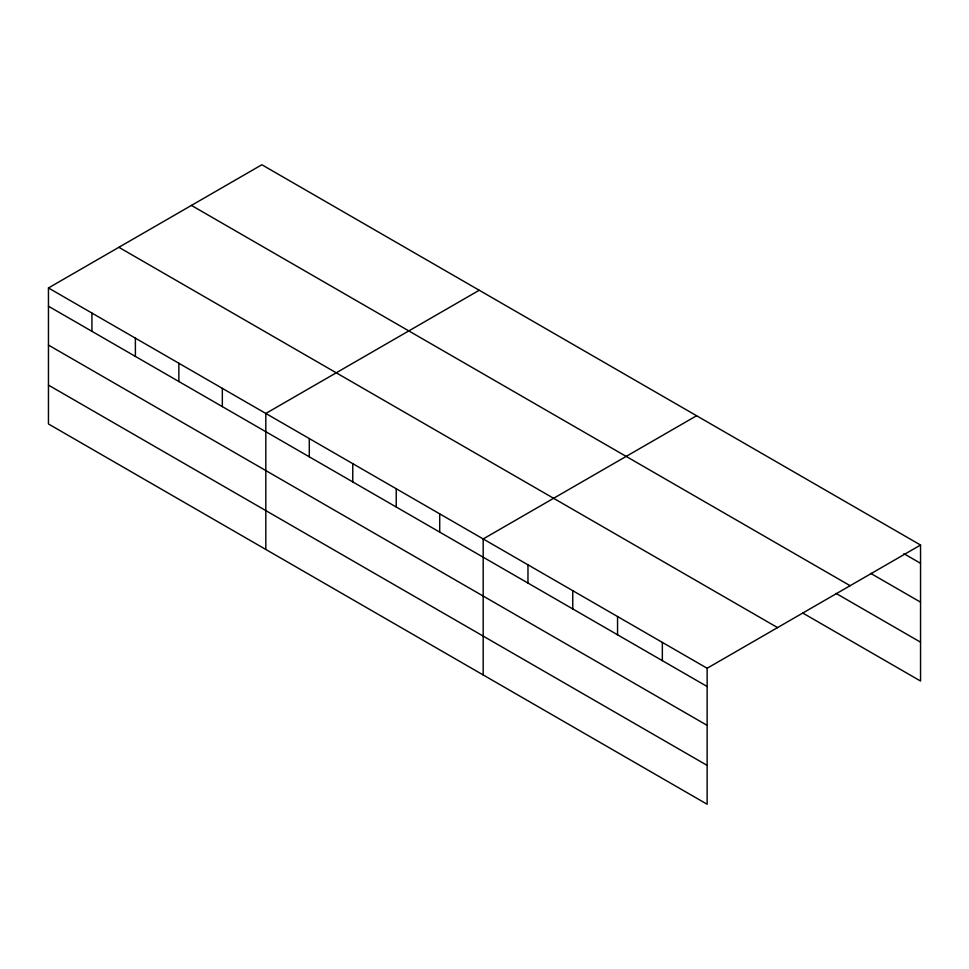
<?xml version="1.0" encoding="UTF-8"?>
<svg xmlns="http://www.w3.org/2000/svg" width="969" height="969" viewBox="0 0 969 969"><rect width="100%" height="100%" fill="white"/><g stroke="black" fill="none" stroke-linecap="round" stroke-linejoin="round"><path stroke-width="1.45" d="M707.14 725.357L707.14 668.259L48.45 287.963L48.45 423.962L707.14 804.246L707.14 725.357L48.45 345.073M802.816 613.062L920.55 681.037L920.55 545.038L261.86 164.754L48.45 287.963M479.231 290.252L265.821 413.46L265.821 549.459M696.602 415.737L483.18 538.958L483.18 674.945M707.14 668.259L920.55 545.038M903.907 553.687L920.55 563.292M870.634 573.333L920.55 602.149M191.438 205.416L850.128 585.7M836.09 593.416L920.55 642.181M118.872 247.301L777.562 627.597M48.45 306.216L707.14 686.512M48.45 385.105L707.14 765.389M662.348 642.399L662.348 660.652M617.556 616.538L617.556 634.792M572.764 590.678L572.764 608.932M527.972 564.818L527.972 583.072M439.708 513.861L439.708 532.114M396.236 488.764L396.236 507.017M352.764 463.654L352.764 481.908M309.293 438.557L309.293 456.811M222.337 388.363L222.337 406.617M178.865 363.266L178.865 381.52M135.394 338.169L135.394 356.422M91.922 313.06L91.922 331.313"/></g></svg>
